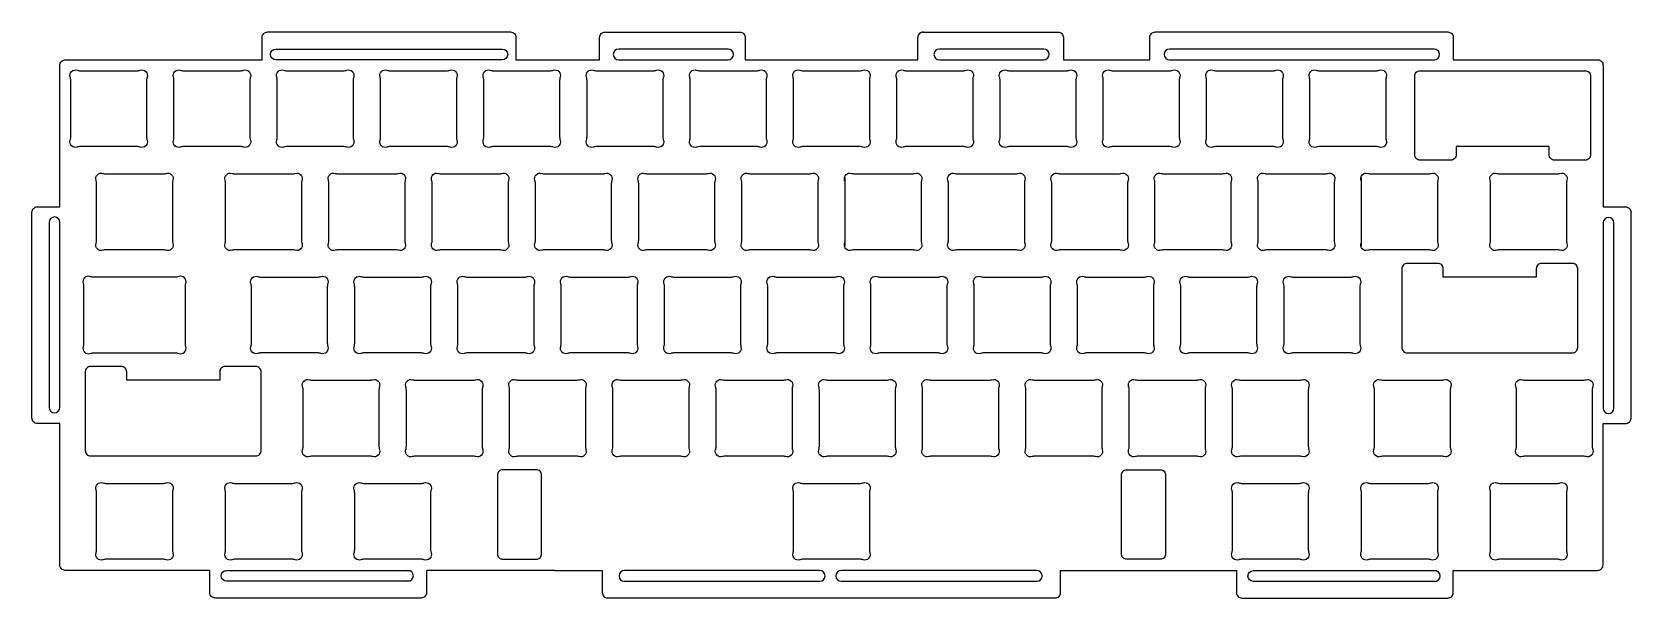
# Model space of a CAD drawing. Header units: millimetres. Extents: x 173 to 468, y 92 to 196.
import ezdxf

# ---------------------------------------------------------------- set-up
doc = ezdxf.new("R2010")
doc.units = ezdxf.units.MM

msp = doc.modelspace()

# ---------------------------------------------------------------- linework, layer by layer
at = {"color": 7, "lineweight": -3, "true_color": 0xffffff}
for p, q in [((323.11, 156.84), (323.11, 169.54)), ((418.36, 156.84), (418.36, 169.54))]:
    msp.add_line(p, q, dxfattribs=at)
for points in [[(210.93, 191.24), (215.56, 191.25), (215.56, 195.4, -0.414214), (216.56, 196.4), (261.37, 196.4, -0.414214), (262.37, 195.4), (262.37, 191.25), (277.8, 191.25), (277.8, 195.39, -0.414214), (278.8, 196.39), (303.66, 196.39, -0.414214), (304.66, 195.39), (304.66, 191.25)], [(337.35, 196.39), (362.36, 196.39, -0.414214), (363.36, 195.39), (363.37, 191.24), (379.3, 191.24), (379.3, 195.39)], [(281.32, 193.25, 1), (281.32, 191.25), (301.49, 191.25, 1), (301.49, 193.25), (281.32, 193.25)], [(269.6, 96.97), (245.87, 96.96), (245.87, 92.88, -0.414214), (244.87, 91.88), (206.87, 91.88, -0.414214), (205.87, 92.88), (205.87, 96.99), (196.76, 96.99), (179.23, 96.99, -0.414214), (178.23, 97.99), (178.23, 124.11), (174.08, 124.11, -0.414214), (173.08, 125.11), (173.08, 163.11, -0.414214), (174.08, 164.11), (178.23, 164.11), (178.23, 190.24, -0.414214), (179.23, 191.24), (210.93, 191.24)], [(435.3, 191.25), (461.93, 191.25, -0.414214), (462.93, 190.25), (462.93, 164.11), (467.08, 164.11, -0.414214), (468.08, 163.11)], [(418.26, 169.03, -0.612516), (419.52, 170.29, 0.078597), (420.14, 170.19), (430.58, 170.19, 0.078597), (431.2, 170.29, -0.612516), (432.46, 169.03, 0.078597), (432.36, 168.41), (432.36, 157.97, 0.078597), (432.46, 157.35, -0.612516), (431.2, 156.09, 0.078597), (430.58, 156.19), (420.14, 156.19, 0.078597), (419.52, 156.09, -0.612516), (418.26, 157.35)], [(371.56, 96.96), (395.3, 96.95), (395.3, 92.88, 0.414214), (396.3, 91.88), (434.3, 91.88, 0.414214), (435.3, 92.88), (435.3, 96.99), (461.93, 96.99, 0.414214), (462.93, 97.99), (462.93, 124.11), (467.08, 124.11, 0.414214), (468.08, 125.11), (468.08, 163.11)], [(242.75, 94.99), (208.99, 94.99, -1), (208.99, 96.99), (242.75, 96.99)], [(269.6, 96.97), (278.3, 96.97), (278.3, 92.89, 0.414214), (279.3, 91.89), (361.86, 91.89, 0.414214), (362.86, 92.89), (362.86, 96.96), (371.56, 96.96)], [(432.18, 94.95), (398.42, 94.95, -1), (398.42, 96.95), (432.18, 96.95)]]:
    msp.add_lwpolyline(points, format="xyb")
msp.add_lwpolyline([(304.66, 191.25), (336.51, 191.23), (336.5, 195.38)])
at = {"linetype": 'Continuous'}
msp.add_lwpolyline([(379.3, 195.4, -0.414214), (380.3, 196.4), (434.3, 196.4, -0.414214), (435.3, 195.4), (435.3, 191.24)], format="xyb", dxfattribs=at)
for points in [[(259.85, 191.25), (218.08, 191.25, -1), (218.08, 193.25), (259.85, 193.25, -1)], [(340.48, 191.25), (359.74, 191.25, 1), (359.74, 193.25), (340.48, 193.25, 1)], [(431.77, 191.25, 1), (431.77, 193.25), (382.94, 193.25, 1), (382.94, 191.25)], [(182.01, 189.24), (192.45, 189.24, 0.078597), (193.07, 189.34, -0.612516), (194.33, 188.08, 0.078597), (194.23, 187.46), (194.23, 177.02, 0.078597), (194.33, 176.4, -0.612516), (193.07, 175.14, 0.078597), (192.45, 175.24), (182.01, 175.24, 0.078597), (181.4, 175.14, -0.612516), (180.14, 176.4, 0.078597), (180.23, 177.02), (180.23, 187.46, 0.078597), (180.14, 188.08, -0.612516), (181.4, 189.34, 0.078597)], [(212.12, 189.34, -0.612516), (213.38, 188.08, 0.078597), (213.28, 187.46), (213.28, 177.02, 0.078597), (213.38, 176.4, -0.612516), (212.12, 175.14, 0.078597), (211.5, 175.24), (201.06, 175.24, 0.078597), (200.45, 175.14, -0.612516), (199.19, 176.4, 0.078597), (199.28, 177.02), (199.28, 187.46, 0.078597), (199.19, 188.08, -0.612516), (200.45, 189.34, 0.078597), (201.06, 189.24), (211.5, 189.24, 0.078597)], [(232.33, 187.46), (232.33, 177.02, 0.078597), (232.43, 176.4, -0.612516), (231.17, 175.14, 0.078597), (230.55, 175.24), (220.11, 175.24, 0.078597), (219.5, 175.14, -0.612516), (218.24, 176.4, 0.078597), (218.33, 177.02), (218.33, 187.46, 0.078597), (218.24, 188.08, -0.612516), (219.5, 189.34, 0.078597), (220.11, 189.24), (230.55, 189.24, 0.078597), (231.17, 189.34, -0.612516), (232.43, 188.08, 0.078597)], [(250.22, 189.34, -0.612516), (251.48, 188.08, 0.078597), (251.38, 187.46), (251.38, 177.02, 0.078597), (251.48, 176.4, -0.612516), (250.22, 175.14, 0.078597), (249.6, 175.24), (239.16, 175.24, 0.078597), (238.55, 175.14, -0.612516), (237.29, 176.4, 0.078597), (237.38, 177.02), (237.38, 187.46, 0.078597), (237.29, 188.08, -0.612516), (238.55, 189.34, 0.078597), (239.16, 189.24), (249.6, 189.24, 0.078597)], [(269.27, 189.34, -0.612516), (270.53, 188.08, 0.078597), (270.43, 187.46), (270.43, 177.02, 0.078597), (270.53, 176.4, -0.612516), (269.27, 175.14, 0.078597), (268.65, 175.24), (258.21, 175.24, 0.078597), (257.6, 175.14, -0.612516), (256.34, 176.4, 0.078597), (256.43, 177.02), (256.43, 187.46, 0.078597), (256.34, 188.08, -0.612516), (257.6, 189.34, 0.078597), (258.21, 189.24), (268.65, 189.24, 0.078597)], [(288.32, 189.34, -0.612516), (289.58, 188.08, 0.078597), (289.48, 187.46), (289.48, 177.02, 0.078597), (289.58, 176.4, -0.612516), (288.32, 175.14, 0.078597), (287.7, 175.24), (277.26, 175.24, 0.078597), (276.64, 175.14, -0.612516), (275.38, 176.4, 0.078597), (275.48, 177.02), (275.48, 187.46, 0.078597), (275.38, 188.08, -0.612516), (276.64, 189.34, 0.078597), (277.26, 189.24), (287.7, 189.24, 0.078597)], [(308.63, 176.4, -0.612516), (307.37, 175.14, 0.078597), (306.75, 175.24), (296.31, 175.24, 0.078597), (295.69, 175.14, -0.612516), (294.43, 176.4, 0.078597), (294.53, 177.02), (294.53, 187.46, 0.078597), (294.43, 188.08, -0.612516), (295.69, 189.34, 0.078597), (296.31, 189.24), (306.75, 189.24, 0.078597), (307.37, 189.34, -0.612516), (308.63, 188.08, 0.078597), (308.53, 187.46), (308.53, 177.02, 0.078597)], [(326.42, 189.34, -0.612516), (327.68, 188.08, 0.078597), (327.58, 187.46), (327.58, 177.02, 0.078597), (327.68, 176.4, -0.612516), (326.42, 175.14, 0.078597), (325.8, 175.24), (315.36, 175.24, 0.078597), (314.75, 175.14, -0.612516), (313.49, 176.4, 0.078597), (313.58, 177.02), (313.58, 187.46, 0.078597), (313.49, 188.08, -0.612516), (314.75, 189.34, 0.078597), (315.36, 189.24), (325.8, 189.24, 0.078597)], [(345.47, 189.34, -0.612516), (346.73, 188.08, 0.078597), (346.63, 187.46), (346.63, 177.02, 0.078597), (346.73, 176.4, -0.612516), (345.47, 175.14, 0.078597), (344.85, 175.24), (334.41, 175.24, 0.078597), (333.8, 175.14, -0.612516), (332.54, 176.4, 0.078597), (332.63, 177.02), (332.63, 187.46, 0.078597), (332.54, 188.08, -0.612516), (333.8, 189.34, 0.078597), (334.41, 189.24), (344.85, 189.24, 0.078597)], [(364.52, 189.34, -0.612516), (365.78, 188.08, 0.078597), (365.68, 187.46), (365.68, 177.02, 0.078597), (365.78, 176.4, -0.612516), (364.52, 175.14, 0.078597), (363.9, 175.24), (353.46, 175.24, 0.078597), (352.85, 175.14, -0.612516), (351.59, 176.4, 0.078597), (351.68, 177.02), (351.68, 187.46, 0.078597), (351.59, 188.08, -0.612516), (352.85, 189.34, 0.078597), (353.46, 189.24), (363.9, 189.24, 0.078597)], [(383.57, 189.34, -0.612516), (384.83, 188.08, 0.078597), (384.73, 187.46), (384.73, 177.02, 0.078597), (384.83, 176.4, -0.612516), (383.57, 175.14, 0.078597), (382.95, 175.24), (372.51, 175.24, 0.078597), (371.9, 175.14, -0.612516), (370.64, 176.4, 0.078597), (370.73, 177.02), (370.73, 187.46, 0.078597), (370.64, 188.08, -0.612516), (371.9, 189.34, 0.078597), (372.51, 189.24), (382.95, 189.24, 0.078597)], [(402.62, 189.34, -0.612516), (403.88, 188.08, 0.078597), (403.78, 187.46), (403.78, 177.02, 0.078597), (403.88, 176.4, -0.612516), (402.62, 175.14, 0.078597), (402, 175.24), (391.56, 175.24, 0.078597), (390.95, 175.14, -0.612516), (389.69, 176.4, 0.078597), (389.78, 177.02), (389.78, 187.46, 0.078597), (389.69, 188.08, -0.612516), (390.95, 189.34, 0.078597), (391.56, 189.24), (402, 189.24, 0.078597)], [(422.83, 187.46), (422.83, 177.02, 0.078597), (422.93, 176.4, -0.612516), (421.67, 175.14, 0.078597), (421.05, 175.24), (410.61, 175.24, 0.078597), (410, 175.14, -0.612516), (408.74, 176.4, 0.078597), (408.83, 177.02), (408.83, 187.46, 0.078597), (408.74, 188.08, -0.612516), (410, 189.34, 0.078597), (410.61, 189.24), (421.05, 189.24, 0.078597), (421.67, 189.34, -0.612516), (422.93, 188.08, 0.078597)], [(435.83, 175.24), (435.83, 173.72, -0.414214), (434.83, 172.72), (429.18, 172.72, -0.414214), (428.18, 173.72), (428.18, 188.24, -0.414214), (429.18, 189.24), (459.63, 189.24, -0.414214), (460.63, 188.24), (460.63, 173.72, -0.414214), (459.63, 172.72), (453.98, 172.72, -0.414214), (452.98, 173.72), (452.98, 175.24)], [(199, 168.41), (199, 157.97, 0.078597), (199.09, 157.35, -0.612516), (197.83, 156.09, 0.078597), (197.22, 156.19), (186.78, 156.19, 0.078597), (186.16, 156.09, -0.612516), (184.9, 157.35, 0.078597), (185, 157.97), (185, 168.41, 0.078597), (184.9, 169.03, -0.612516), (186.16, 170.29, 0.078597), (186.78, 170.19), (197.22, 170.19, 0.078597), (197.83, 170.29, -0.612516), (199.09, 169.03, 0.078597)], [(209.97, 170.29, 0.078597), (210.59, 170.19), (221.03, 170.19, 0.078597), (221.65, 170.29, -0.612516), (222.91, 169.03, 0.078597), (222.81, 168.41), (222.81, 157.97, 0.078597), (222.91, 157.35, -0.612516), (221.65, 156.09, 0.078597), (221.03, 156.19), (210.59, 156.19, 0.078597), (209.97, 156.09, -0.612516), (208.71, 157.35, 0.078597), (208.81, 157.97), (208.81, 168.41, 0.078597), (208.71, 169.03, -0.612516)], [(229.02, 170.29, 0.078597), (229.64, 170.19), (240.08, 170.19, 0.078597), (240.7, 170.29, -0.612516), (241.96, 169.03, 0.078597), (241.86, 168.41), (241.86, 157.97, 0.078597), (241.96, 157.35, -0.612516), (240.7, 156.09, 0.078597), (240.08, 156.19), (229.64, 156.19, 0.078597), (229.02, 156.09, -0.612516), (227.76, 157.35, 0.078597), (227.86, 157.97), (227.86, 168.41, 0.078597), (227.76, 169.03, -0.612516)], [(259.75, 170.29, -0.612516), (261.01, 169.03, 0.078597), (260.91, 168.41), (260.91, 157.97, 0.078597), (261.01, 157.35, -0.612516), (259.75, 156.09, 0.078597), (259.13, 156.19), (248.69, 156.19, 0.078597), (248.07, 156.09, -0.612516), (246.81, 157.35, 0.078597), (246.91, 157.97), (246.91, 168.41, 0.078597), (246.81, 169.03, -0.612516), (248.07, 170.29, 0.078597), (248.69, 170.19), (259.13, 170.19, 0.078597)], [(278.18, 170.19, 0.078597), (278.8, 170.29, -0.612516), (280.06, 169.03, 0.078597), (279.96, 168.41), (279.96, 157.97, 0.078597), (280.06, 157.35, -0.612516), (278.8, 156.09, 0.078597), (278.18, 156.19), (267.74, 156.19, 0.078597), (267.12, 156.09, -0.612516), (265.86, 157.35, 0.078597), (265.96, 157.97), (265.96, 168.41, 0.078597), (265.86, 169.03, -0.612516), (267.12, 170.29, 0.078597), (267.74, 170.19)], [(297.23, 170.19, 0.078597), (297.85, 170.29, -0.612516), (299.11, 169.03, 0.078597), (299.01, 168.41), (299.01, 157.97, 0.078597), (299.11, 157.35, -0.612516), (297.85, 156.09, 0.078597), (297.23, 156.19), (286.79, 156.19, 0.078597), (286.17, 156.09, -0.612516), (284.91, 157.35, 0.078597), (285.01, 157.97), (285.01, 168.41, 0.078597), (284.91, 169.03, -0.612516), (286.17, 170.29, 0.078597), (286.79, 170.19)], [(303.96, 157.35, 0.078597), (304.06, 157.97), (304.06, 168.41, 0.078597), (303.96, 169.03, -0.612516), (305.22, 170.29, 0.078597), (305.84, 170.19), (316.28, 170.19, 0.078597), (316.89, 170.29, -0.612516), (318.15, 169.03, 0.078597), (318.06, 168.41), (318.06, 157.97, 0.078597), (318.15, 157.35, -0.612516), (316.89, 156.09, 0.078597), (316.28, 156.19), (305.84, 156.19, 0.078597), (305.22, 156.09, -0.612516)], [(323.01, 157.35, 0.078597), (323.11, 157.97), (323.11, 168.41, 0.078597), (323.01, 169.03, -0.612516), (324.27, 170.29, 0.078597), (324.89, 170.19), (335.33, 170.19, 0.078597), (335.94, 170.29, -0.612516), (337.2, 169.03, 0.078597), (337.11, 168.41), (337.11, 157.97, 0.078597), (337.2, 157.35, -0.612516), (335.94, 156.09, 0.078597), (335.33, 156.19), (324.89, 156.19, 0.078597), (324.27, 156.09, -0.612516)], [(356.26, 169.03, 0.078597), (356.16, 168.41), (356.16, 157.97, 0.078597), (356.26, 157.35, -0.612516), (355, 156.09, 0.078597), (354.38, 156.19), (343.94, 156.19, 0.078597), (343.32, 156.09, -0.612516), (342.06, 157.35, 0.078597), (342.16, 157.97), (342.16, 168.41, 0.078597), (342.06, 169.03, -0.612516), (343.32, 170.29, 0.078597), (343.94, 170.19), (354.38, 170.19, 0.078597), (355, 170.29, -0.612516)], [(375.31, 169.03, 0.078597), (375.21, 168.41), (375.21, 157.97, 0.078597), (375.31, 157.35, -0.612516), (374.05, 156.09, 0.078597), (373.43, 156.19), (362.99, 156.19, 0.078597), (362.37, 156.09, -0.612516), (361.11, 157.35, 0.078597), (361.21, 157.97), (361.21, 168.41, 0.078597), (361.11, 169.03, -0.612516), (362.37, 170.29, 0.078597), (362.99, 170.19), (373.43, 170.19, 0.078597), (374.05, 170.29, -0.612516)], [(392.48, 170.19, 0.078597), (393.1, 170.29, -0.612516), (394.36, 169.03, 0.078597), (394.26, 168.41), (394.26, 157.97, 0.078597), (394.36, 157.35, -0.612516), (393.1, 156.09, 0.078597), (392.48, 156.19), (382.04, 156.19, 0.078597), (381.42, 156.09, -0.612516), (380.16, 157.35, 0.078597), (380.26, 157.97), (380.26, 168.41, 0.078597), (380.16, 169.03, -0.612516), (381.42, 170.29, 0.078597), (382.04, 170.19)], [(400.47, 170.29, 0.078597), (401.09, 170.19), (411.53, 170.19, 0.078597), (412.15, 170.29, -0.612516), (413.41, 169.03, 0.078597), (413.31, 168.41), (413.31, 157.97, 0.078597), (413.41, 157.35, -0.612516), (412.15, 156.09, 0.078597), (411.53, 156.19), (401.09, 156.19, 0.078597), (400.47, 156.09, -0.612516), (399.21, 157.35, 0.078597), (399.31, 157.97), (399.31, 168.41, 0.078597), (399.21, 169.03, -0.612516)], [(454.39, 170.19, 0.078597), (455.01, 170.29, -0.612516), (456.27, 169.03, 0.078597), (456.17, 168.41), (456.17, 157.97, 0.078597), (456.27, 157.35, -0.612516), (455.01, 156.09, 0.078597), (454.39, 156.19), (443.95, 156.19, 0.078597), (443.33, 156.09, -0.612516), (442.07, 157.35, 0.078597), (442.17, 157.97), (442.17, 168.41, 0.078597), (442.07, 169.03, -0.612516), (443.33, 170.29, 0.078597), (443.95, 170.19)], [(178.23, 161.25, 1), (176.23, 161.25), (176.23, 127.07, 1), (178.23, 127.07)], [(464.93, 161.13, 1), (462.93, 161.13), (462.93, 126.95, 1), (464.93, 126.95)], [(433.45, 151.14), (433.45, 152.67, 0.414214), (432.45, 153.67), (426.8, 153.67, 0.414214), (425.8, 152.67), (425.8, 138.14, 0.414214), (426.8, 137.14), (457.25, 137.14, 0.414214), (458.25, 138.14), (458.25, 152.67, 0.414214), (457.25, 153.67), (451.6, 153.67, 0.414214), (450.6, 152.67), (450.6, 151.14)], [(183.78, 151.24, 0.612516), (182.52, 149.98, -0.078597), (182.61, 149.36), (182.61, 138.92, -0.078597), (182.52, 138.3, 0.612516), (183.78, 137.04, -0.078597), (184.39, 137.14), (199.6, 137.14, -0.078597), (200.21, 137.04, 0.612516), (201.47, 138.3, -0.078597), (201.38, 138.92), (201.38, 149.36, -0.078597), (201.47, 149.98, 0.612516), (200.21, 151.24, -0.078597), (199.6, 151.14), (184.39, 151.14, -0.078597)], [(225.79, 151.14, 0.078597), (226.41, 151.24, -0.612516), (227.67, 149.98, 0.078597), (227.57, 149.36), (227.57, 138.92, 0.078597), (227.67, 138.3, -0.612516), (226.41, 137.04, 0.078597), (225.79, 137.14), (215.35, 137.14, 0.078597), (214.73, 137.04, -0.612516), (213.47, 138.3, 0.078597), (213.57, 138.92), (213.57, 149.36, 0.078597), (213.47, 149.98, -0.612516), (214.73, 151.24, 0.078597), (215.35, 151.14)], [(233.78, 151.24, 0.078597), (234.4, 151.14), (244.84, 151.14, 0.078597), (245.46, 151.24, -0.612516), (246.72, 149.98, 0.078597), (246.62, 149.36), (246.62, 138.92, 0.078597), (246.72, 138.3, -0.612516), (245.46, 137.04, 0.078597), (244.84, 137.14), (234.4, 137.14, 0.078597), (233.78, 137.04, -0.612516), (232.52, 138.3, 0.078597), (232.62, 138.92), (232.62, 149.36, 0.078597), (232.52, 149.98, -0.612516)], [(252.83, 151.24, 0.078597), (253.45, 151.14), (263.89, 151.14, 0.078597), (264.51, 151.24, -0.612516), (265.77, 149.98, 0.078597), (265.67, 149.36), (265.67, 138.92, 0.078597), (265.77, 138.3, -0.612516), (264.51, 137.04, 0.078597), (263.89, 137.14), (253.45, 137.14, 0.078597), (252.83, 137.04, -0.612516), (251.57, 138.3, 0.078597), (251.67, 138.92), (251.67, 149.36, 0.078597), (251.57, 149.98, -0.612516)], [(284.72, 149.36), (284.72, 138.92, 0.078597), (284.82, 138.3, -0.612516), (283.56, 137.04, 0.078597), (282.94, 137.14), (272.5, 137.14, 0.078597), (271.88, 137.04, -0.612516), (270.62, 138.3, 0.078597), (270.72, 138.92), (270.72, 149.36, 0.078597), (270.62, 149.98, -0.612516), (271.88, 151.24, 0.078597), (272.5, 151.14), (282.94, 151.14, 0.078597), (283.56, 151.24, -0.612516), (284.82, 149.98, 0.078597)], [(301.99, 151.14, 0.078597), (302.61, 151.24, -0.612516), (303.87, 149.98, 0.078597), (303.77, 149.36), (303.77, 138.92, 0.078597), (303.87, 138.3, -0.612516), (302.61, 137.04, 0.078597), (301.99, 137.14), (291.55, 137.14, 0.078597), (290.93, 137.04, -0.612516), (289.67, 138.3, 0.078597), (289.77, 138.92), (289.77, 149.36, 0.078597), (289.67, 149.98, -0.612516), (290.93, 151.24, 0.078597), (291.55, 151.14)], [(321.04, 151.14, 0.078597), (321.66, 151.24, -0.612516), (322.92, 149.98, 0.078597), (322.82, 149.36), (322.82, 138.92, 0.078597), (322.92, 138.3, -0.612516), (321.66, 137.04, 0.078597), (321.04, 137.14), (310.6, 137.14, 0.078597), (309.98, 137.04, -0.612516), (308.72, 138.3, 0.078597), (308.82, 138.92), (308.82, 149.36, 0.078597), (308.72, 149.98, -0.612516), (309.98, 151.24, 0.078597), (310.6, 151.14)], [(329.03, 151.24, 0.078597), (329.65, 151.14), (340.09, 151.14, 0.078597), (340.71, 151.24, -0.612516), (341.97, 149.98, 0.078597), (341.87, 149.36), (341.87, 138.92, 0.078597), (341.97, 138.3, -0.612516), (340.71, 137.04, 0.078597), (340.09, 137.14), (329.65, 137.14, 0.078597), (329.03, 137.04, -0.612516), (327.77, 138.3, 0.078597), (327.87, 138.92), (327.87, 149.36, 0.078597), (327.77, 149.98, -0.612516)], [(348.08, 151.24, 0.078597), (348.7, 151.14), (359.14, 151.14, 0.078597), (359.76, 151.24, -0.612516), (361.02, 149.98, 0.078597), (360.92, 149.36), (360.92, 138.92, 0.078597), (361.02, 138.3, -0.612516), (359.76, 137.04, 0.078597), (359.14, 137.14), (348.7, 137.14, 0.078597), (348.08, 137.04, -0.612516), (346.82, 138.3, 0.078597), (346.92, 138.92), (346.92, 149.36, 0.078597), (346.82, 149.98, -0.612516)], [(379.97, 138.92, 0.078597), (380.07, 138.3, -0.612516), (378.81, 137.04, 0.078597), (378.19, 137.14), (367.75, 137.14, 0.078597), (367.13, 137.04, -0.612516), (365.87, 138.3, 0.078597), (365.97, 138.92), (365.97, 149.36, 0.078597), (365.87, 149.98, -0.612516), (367.13, 151.24, 0.078597), (367.75, 151.14), (378.19, 151.14, 0.078597), (378.81, 151.24, -0.612516), (380.07, 149.98, 0.078597), (379.97, 149.36)], [(386.18, 151.24, 0.078597), (386.8, 151.14), (397.24, 151.14, 0.078597), (397.86, 151.24, -0.612516), (399.12, 149.98, 0.078597), (399.02, 149.36), (399.02, 138.92, 0.078597), (399.12, 138.3, -0.612516), (397.86, 137.04, 0.078597), (397.24, 137.14), (386.8, 137.14, 0.078597), (386.18, 137.04, -0.612516), (384.92, 138.3, 0.078597), (385.02, 138.92), (385.02, 149.36, 0.078597), (384.92, 149.98, -0.612516)], [(416.29, 151.14, 0.078597), (416.91, 151.24, -0.612516), (418.17, 149.98, 0.078597), (418.07, 149.36), (418.07, 138.92, 0.078597), (418.17, 138.3, -0.612516), (416.91, 137.04, 0.078597), (416.29, 137.14), (405.85, 137.14, 0.078597), (405.23, 137.04, -0.612516), (403.97, 138.3, 0.078597), (404.07, 138.92), (404.07, 149.36, 0.078597), (403.97, 149.98, -0.612516), (405.23, 151.24, 0.078597), (405.85, 151.14)], [(190.56, 132.12), (190.56, 133.64, 0.414214), (189.56, 134.64), (183.91, 134.64, 0.414214), (182.91, 133.64), (182.91, 119.12, 0.414214), (183.91, 118.12), (214.36, 118.12, 0.414214), (215.36, 119.12), (215.36, 133.64, 0.414214), (214.36, 134.64), (208.71, 134.64, 0.414214), (207.71, 133.64), (207.71, 132.12)], [(235.32, 132.09, 0.078597), (235.93, 132.19, -0.612516), (237.19, 130.93, 0.078597), (237.1, 130.31), (237.1, 119.87, 0.078597), (237.19, 119.25, -0.612516), (235.93, 117.99, 0.078597), (235.32, 118.09), (224.88, 118.09, 0.078597), (224.26, 117.99, -0.612516), (223, 119.25, 0.078597), (223.1, 119.87), (223.1, 130.31, 0.078597), (223, 130.93, -0.612516), (224.26, 132.19, 0.078597), (224.88, 132.09)], [(243.31, 132.19, 0.078597), (243.93, 132.09), (254.37, 132.09, 0.078597), (254.98, 132.19, -0.612516), (256.24, 130.93, 0.078597), (256.15, 130.31), (256.15, 119.87, 0.078597), (256.24, 119.25, -0.612516), (254.98, 117.99, 0.078597), (254.37, 118.09), (243.93, 118.09, 0.078597), (243.31, 117.99, -0.612516), (242.05, 119.25, 0.078597), (242.15, 119.87), (242.15, 130.31, 0.078597), (242.05, 130.93, -0.612516)], [(262.36, 132.19, 0.078597), (262.98, 132.09), (273.42, 132.09, 0.078597), (274.03, 132.19, -0.612516), (275.29, 130.93, 0.078597), (275.2, 130.31), (275.2, 119.87, 0.078597), (275.29, 119.25, -0.612516), (274.03, 117.99, 0.078597), (273.42, 118.09), (262.98, 118.09, 0.078597), (262.36, 117.99, -0.612516), (261.1, 119.25, 0.078597), (261.2, 119.87), (261.2, 130.31, 0.078597), (261.1, 130.93, -0.612516)], [(294.25, 130.31), (294.25, 119.87, 0.078597), (294.34, 119.25, -0.612516), (293.08, 117.99, 0.078597), (292.47, 118.09), (282.03, 118.09, 0.078597), (281.41, 117.99, -0.612516), (280.15, 119.25, 0.078597), (280.25, 119.87), (280.25, 130.31, 0.078597), (280.15, 130.93, -0.612516), (281.41, 132.19, 0.078597), (282.03, 132.09), (292.47, 132.09, 0.078597), (293.08, 132.19, -0.612516), (294.34, 130.93, 0.078597)], [(311.52, 132.09, 0.078597), (312.13, 132.19, -0.612516), (313.39, 130.93, 0.078597), (313.3, 130.31), (313.3, 119.87, 0.078597), (313.39, 119.25, -0.612516), (312.13, 117.99, 0.078597), (311.52, 118.09), (301.08, 118.09, 0.078597), (300.46, 117.99, -0.612516), (299.2, 119.25, 0.078597), (299.3, 119.87), (299.3, 130.31, 0.078597), (299.2, 130.93, -0.612516), (300.46, 132.19, 0.078597), (301.08, 132.09)], [(330.56, 132.09, 0.078597), (331.18, 132.19, -0.612516), (332.44, 130.93, 0.078597), (332.34, 130.31), (332.34, 119.87, 0.078597), (332.44, 119.25, -0.612516), (331.18, 117.99, 0.078597), (330.56, 118.09), (320.12, 118.09, 0.078597), (319.51, 117.99, -0.612516), (318.25, 119.25, 0.078597), (318.34, 119.87), (318.34, 130.31, 0.078597), (318.25, 130.93, -0.612516), (319.51, 132.19, 0.078597), (320.12, 132.09)], [(338.56, 132.19, 0.078597), (339.17, 132.09), (349.61, 132.09, 0.078597), (350.23, 132.19, -0.612516), (351.49, 130.93, 0.078597), (351.39, 130.31), (351.39, 119.87, 0.078597), (351.49, 119.25, -0.612516), (350.23, 117.99, 0.078597), (349.61, 118.09), (339.17, 118.09, 0.078597), (338.56, 117.99, -0.612516), (337.3, 119.25, 0.078597), (337.39, 119.87), (337.39, 130.31, 0.078597), (337.3, 130.93, -0.612516)], [(357.61, 132.19, 0.078597), (358.23, 132.09), (368.67, 132.09, 0.078597), (369.28, 132.19, -0.612516), (370.54, 130.93, 0.078597), (370.45, 130.31), (370.45, 119.87, 0.078597), (370.54, 119.25, -0.612516), (369.28, 117.99, 0.078597), (368.67, 118.09), (358.23, 118.09, 0.078597), (357.61, 117.99, -0.612516), (356.35, 119.25, 0.078597), (356.45, 119.87), (356.45, 130.31, 0.078597), (356.35, 130.93, -0.612516)], [(389.5, 119.87, 0.078597), (389.59, 119.25, -0.612516), (388.33, 117.99, 0.078597), (387.72, 118.09), (377.28, 118.09, 0.078597), (376.66, 117.99, -0.612516), (375.4, 119.25, 0.078597), (375.5, 119.87), (375.5, 130.31, 0.078597), (375.4, 130.93, -0.612516), (376.66, 132.19, 0.078597), (377.28, 132.09), (387.72, 132.09, 0.078597), (388.33, 132.19, -0.612516), (389.59, 130.93, 0.078597), (389.5, 130.31)], [(395.71, 132.19, 0.078597), (396.33, 132.09), (406.77, 132.09, 0.078597), (407.38, 132.19, -0.612516), (408.64, 130.93, 0.078597), (408.55, 130.31), (408.55, 119.87, 0.078597), (408.64, 119.25, -0.612516), (407.38, 117.99, 0.078597), (406.77, 118.09), (396.33, 118.09, 0.078597), (395.71, 117.99, -0.612516), (394.45, 119.25, 0.078597), (394.55, 119.87), (394.55, 130.31, 0.078597), (394.45, 130.93, -0.612516)], [(432.96, 132.09, 0.078597), (433.58, 132.19, -0.612516), (434.84, 130.93, 0.078597), (434.74, 130.31), (434.74, 119.87, 0.078597), (434.84, 119.25, -0.612516), (433.58, 117.99, 0.078597), (432.96, 118.09), (422.52, 118.09, 0.078597), (421.9, 117.99, -0.612516), (420.64, 119.25, 0.078597), (420.74, 119.87), (420.74, 130.31, 0.078597), (420.64, 130.93, -0.612516), (421.9, 132.19, 0.078597), (422.52, 132.09)], [(459.15, 132.09, 0.078597), (459.77, 132.19, -0.612516), (461.03, 130.93, 0.078597), (460.93, 130.31), (460.93, 119.87, 0.078597), (461.03, 119.25, -0.612516), (459.77, 117.99, 0.078597), (459.15, 118.09), (448.71, 118.09, 0.078597), (448.1, 117.99, -0.612516), (446.84, 119.25, 0.078597), (446.93, 119.87), (446.93, 130.31, 0.078597), (446.84, 130.93, -0.612516), (448.1, 132.19, 0.078597), (448.71, 132.09)], [(259.95, 115.57, 0.414214), (258.95, 114.57), (258.95, 100.04, 0.414214), (259.95, 99.04), (266.1, 99.04, 0.414214), (267.1, 100.04), (267.1, 114.57, 0.414214), (266.1, 115.57)], [(381.22, 115.57, -0.414214), (382.22, 114.57), (382.22, 100.04, -0.414214), (381.22, 99.04), (375.07, 99.04, -0.414214), (374.07, 100.04), (374.07, 114.57, -0.414214), (375.07, 115.57)], [(199.09, 111.88, 0.078597), (199, 111.26), (199, 100.82, 0.078597), (199.09, 100.2, -0.612516), (197.83, 98.94, 0.078597), (197.22, 99.04), (186.78, 99.04, 0.078597), (186.16, 98.94, -0.612516), (184.9, 100.2, 0.078597), (185, 100.82), (185, 111.26, 0.078597), (184.9, 111.88, -0.612516), (186.16, 113.14, 0.078597), (186.78, 113.04), (197.22, 113.04, 0.078597), (197.83, 113.14, -0.612516)], [(222.91, 111.88, 0.078597), (222.81, 111.26), (222.81, 100.82, 0.078597), (222.91, 100.2, -0.612516), (221.65, 98.94, 0.078597), (221.03, 99.04), (210.59, 99.04, 0.078597), (209.97, 98.94, -0.612516), (208.71, 100.2, 0.078597), (208.81, 100.82), (208.81, 111.26, 0.078597), (208.71, 111.88, -0.612516), (209.97, 113.14, 0.078597), (210.59, 113.04), (221.03, 113.04, 0.078597), (221.65, 113.14, -0.612516)], [(246.72, 111.88, 0.078597), (246.62, 111.26), (246.62, 100.82, 0.078597), (246.72, 100.2, -0.612516), (245.46, 98.94, 0.078597), (244.84, 99.04), (234.4, 99.04, 0.078597), (233.78, 98.94, -0.612516), (232.52, 100.2, 0.078597), (232.62, 100.82), (232.62, 111.26, 0.078597), (232.52, 111.88, -0.612516), (233.78, 113.14, 0.078597), (234.4, 113.04), (244.84, 113.04, 0.078597), (245.46, 113.14, -0.612516)], [(327.68, 111.88, 0.078597), (327.58, 111.26), (327.58, 100.82, 0.078597), (327.68, 100.2, -0.612516), (326.42, 98.94, 0.078597), (325.8, 99.04), (315.36, 99.04, 0.078597), (314.75, 98.94, -0.612516), (313.49, 100.2, 0.078597), (313.58, 100.82), (313.58, 111.26, 0.078597), (313.49, 111.88, -0.612516), (314.75, 113.14, 0.078597), (315.36, 113.04), (325.8, 113.04, 0.078597), (326.42, 113.14, -0.612516)], [(408.64, 111.88, 0.078597), (408.55, 111.26), (408.55, 100.82, 0.078597), (408.64, 100.2, -0.612516), (407.38, 98.94, 0.078597), (406.77, 99.04), (396.33, 99.04, 0.078597), (395.71, 98.94, -0.612516), (394.45, 100.2, 0.078597), (394.55, 100.82), (394.55, 111.26, 0.078597), (394.45, 111.88, -0.612516), (395.71, 113.14, 0.078597), (396.33, 113.04), (406.77, 113.04, 0.078597), (407.38, 113.14, -0.612516)], [(432.46, 111.88, 0.078597), (432.36, 111.26), (432.36, 100.82, 0.078597), (432.46, 100.2, -0.612516), (431.2, 98.94, 0.078597), (430.58, 99.04), (420.14, 99.04, 0.078597), (419.52, 98.94, -0.612516), (418.26, 100.2, 0.078597), (418.36, 100.82), (418.36, 111.26, 0.078597), (418.26, 111.88, -0.612516), (419.52, 113.14, 0.078597), (420.14, 113.04), (430.58, 113.04, 0.078597), (431.2, 113.14, -0.612516)], [(456.27, 111.88, 0.078597), (456.17, 111.26), (456.17, 100.82, 0.078597), (456.27, 100.2, -0.612516), (455.01, 98.94, 0.078597), (454.39, 99.04), (443.95, 99.04, 0.078597), (443.33, 98.94, -0.612516), (442.07, 100.2, 0.078597), (442.17, 100.82), (442.17, 111.26, 0.078597), (442.07, 111.88, -0.612516), (443.33, 113.14, 0.078597), (443.95, 113.04), (454.39, 113.04, 0.078597), (455.01, 113.14, -0.612516)]]:
    msp.add_lwpolyline(points, format="xyb", close=True)
at = {"color": 7, "true_color": 0xffffff}
msp.add_lwpolyline([(282.35, 94.97), (315.39, 94.97), (318.39, 94.97, 1), (318.39, 96.97), (282.38, 96.97)], format="xyb", dxfattribs=at)
msp.add_lwpolyline([(322.39, 96.97, 1), (322.39, 94.97), (325.39, 94.97), (358.44, 94.97, 1), (358.44, 96.97)], format="xyb", close=True, dxfattribs=at)
at = {"linetype": 'Continuous'}
msp.add_arc((337.5, 195.4), 1, 90, 180, dxfattribs=at)
for centre in [(242.44, 95.99), (431.86, 95.95)]:
    msp.add_arc(centre, 1, 270, 90)
at = {"color": 7, "true_color": 0xffffff}
msp.add_arc((282.38, 95.97), 1, 90, 270, dxfattribs=at)

doc.saveas('drawing.dxf')
